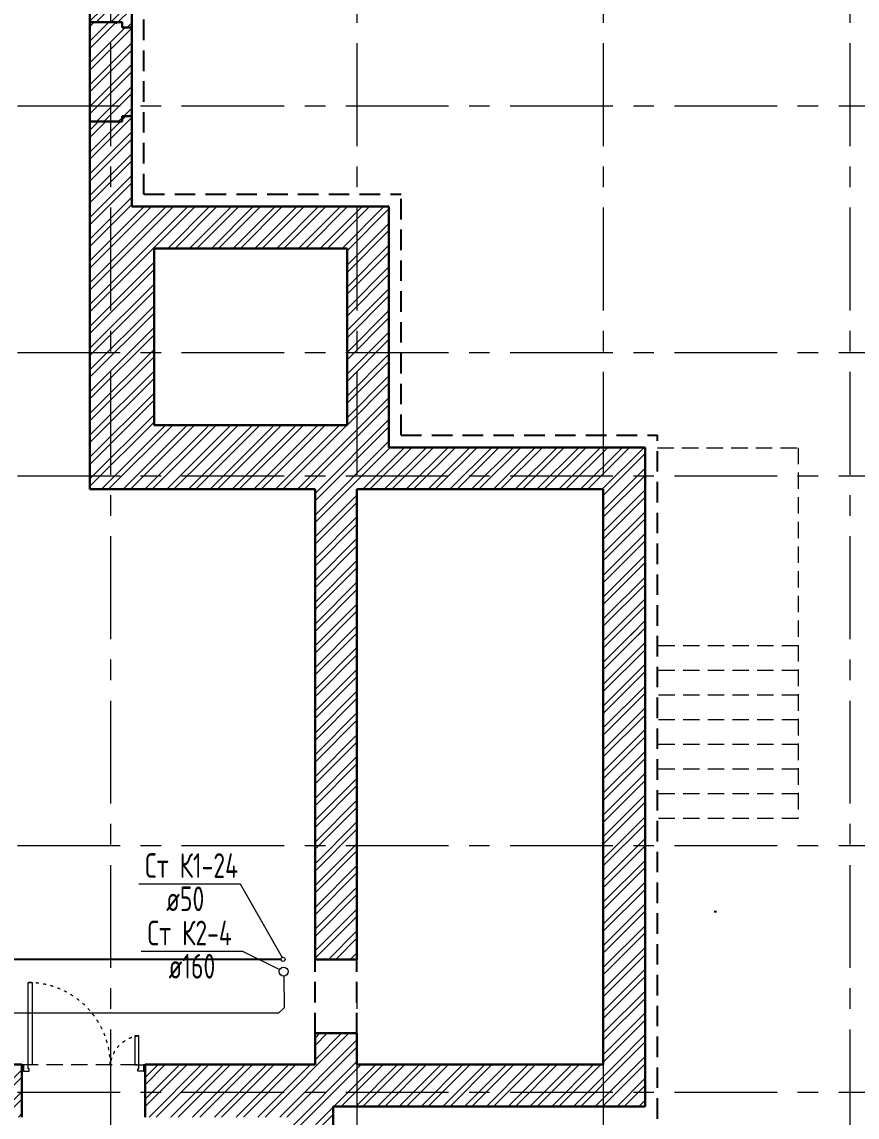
# Model space of a CAD drawing. Header units: millimetres. Extents: x -8689834 to 9419935, y -117443 to 166298.
# Drawn here: x -333251 to -323082, y 91296 to 104623 of the extents above; entities that cross this region are included whole.
import ezdxf
from ezdxf import colors
from ezdxf.entities.mleader import LeaderData, LeaderLine
from ezdxf.math import Vec2, Vec3

# ---------------------------------------------------------------- set-up
doc = ezdxf.new("R2010")
doc.units = ezdxf.units.MM
doc.header["$MEASUREMENT"] = 0
for name, pattern in [('ACAD_ISO03W100', [30, 12, -18]), ('ADSK_Штриховая_ш2 п1', [3, 2, -1]), ('CENTER', [2, 1.25, -0.25, 0.25, -0.25]), ('TRATTEGGIATA', [0.75, 0.5, -0.25])]:
    doc.linetypes.add(name, pattern=pattern)
doc.layers.get('0').update_dxf_attribs({"color": 250, "lineweight": 9})
for name, color, linetype, lineweight in [('_АР ТЕКСТ', 250, 'Continuous', 25), ('АР штриховка стен', 250, 'Continuous', 9), ('АР_Двери', 175, 'Continuous', 18), ('АР_МосжилНии_Стены', 127, 'Continuous', 30), ('АР_Оси', 195, 'Continuous', 9), ('АР_Отметки', 250, 'Continuous', 15), ('АР_Перегородки_кирпич_Штрих', 244, 'Continuous', 5), ('АР_тонкая линия', 250, 'Continuous', 0), ('АР_Штриховка кирпич', 250, 'Continuous', 9), ('ВК_канализация', 32, 'Continuous', 15)]:
    doc.layers.add(name, color=color, linetype=linetype, lineweight=lineweight)
doc.layers.add('АР_Кровля дорожки', color=245, linetype='Continuous')
doc.styles.add('ISOCPEUR', font='isocpeur.ttf', dxfattribs={"width": 0.7})
pattern_1 = [(45, (-1298418.67, 164822.8), (-132.58252, 132.58252), []), (45, (-1298330.29, 164822.8), (-132.58252, 132.58252), [])]

# ---------------------------------------------------------------- blocks, each defined once
blk = doc.blocks.new('_DotSmall')
at = {"color": 0, "linetype": 'ByBlock', "const_width": 0.5}
blk.add_lwpolyline([(-0.0625, 0, 1), (0.0625, 0, 1)], format="xyb", close=True, dxfattribs=at)
blk = doc.blocks.new('Полуторная_на лестницу')
for points in [[(75, 80), (75, 1080), (125, 1080), (125, 80)], [(1375, 430), (1375, 80), (1425, 80), (1425, 430)]]:
    blk.add_lwpolyline(points, close=True)
for points in [[(0, 0), (0, 80), (20, 80), (20, 0), (0, 0)], [(20, 80), (20, 0), (90, 0), (90, 30), (75, 30), (75, 80), (20, 80)], [(1480, 80), (1480, 0), (1410, 0), (1410, 30), (1425, 30), (1425, 80), (1480, 80)], [(1500, 0), (1500, 80), (1480, 80), (1480, 0), (1500, 0)]]:
    blk.add_lwpolyline(points)
at = {"linetype": 'ACAD_ISO03W100', "ltscale": 3}
for centre, radius, start, end in [((75, 80), 1000, 0, 90), ((1465, 40), 392, 95.9075, 174.0925)]:
    blk.add_arc(centre, radius, start, end, dxfattribs=at)
blk = doc.blocks.new('Подложка')
at = {"layer": 'АР_Перегородки_кирпич_Штрих', "ltscale": 100}
h = blk.add_hatch(dxfattribs=at)
h.set_pattern_fill('ANSI32', scale=500)
h.set_pattern_definition([(45, (-30055.12, 17759.87), (-132.58252, 132.58252), []), (45, (-29966.73, 17759.87), (-132.58252, 132.58252), [])])
h.paths.add_polyline_path([(-332422.19, 103409.49), (-332031.11, 103409.49), (-332031.11, 103474.49), (-331912.19, 103474.49), (-331912.19, 104554.37), (-332031.11, 104554.37), (-332031.11, 104619.37), (-332422.19, 104619.37)])
at = {"layer": 'АР_Штриховка кирпич', "ltscale": 100}
h = blk.add_hatch(dxfattribs=at)
h.set_pattern_fill('ANSI32', scale=500)
h.set_pattern_definition(pattern_1)
h.paths.add_polyline_path([(-328782.19, 102375.68), (-329292.19, 101865.68), (-329292.19, 99715.68), (-331012.04, 99715.68), (-331012.04, 98935.68), (-329682, 98935.68), (-329682, 93215.35), (-329172.07, 93215.35), (-329172.07, 98935.68), (-326172.07, 98935.68), (-326172.04, 97157.11), (-325662.04, 97157.11), (-325662.04, 99445.84), (-328782.19, 99445.68)])
h.paths.add_polyline_path([(-329172.07, 106811.5), (-329172.07, 106600.68), (-329460.55, 106575.54), (-329502.72, 106702.03)], flags=16)
h.paths.add_polyline_path([(-329123.79, 106828.35), (-329039.46, 106575.37), (-329172.07, 106600.68), (-329172.07, 106811.5)], flags=16)
h.paths.add_polyline_path([(-329172.07, 106389.86), (-329377.88, 106322.02), (-329462.22, 106575.01), (-329172.07, 106600.68)], flags=16)
h.paths.add_polyline_path([(-329172.07, 106389.86), (-329172.07, 106600.68), (-329041.12, 106574.83), (-328998.95, 106448.34)], flags=16)
h.paths.add_polyline_path([(-332101.11, 104554.37), (-331912.19, 104554.37), (-331912.19, 103474.49), (-332101.11, 103474.49)], flags=17)
edge = h.paths.add_edge_path()
edge.add_line((-332422.19, 104619.37), (-332101.11, 104619.37))
edge.add_line((-332101.11, 104619.37), (-332101.11, 103409.49))
edge.add_line((-332101.11, 103409.49), (-332422.19, 103409.49))
edge.add_line((-332422.19, 103409.49), (-332422.19, 98935.49))
edge.add_line((-332422.19, 98935.49), (-331011.96, 98935.72))
edge.add_line((-331011.96, 98935.72), (-331012.11, 99715.65))
edge.add_line((-331012.11, 99715.65), (-331642.19, 99715.56))
edge.add_line((-331642.19, 99715.56), (-331642.19, 101865.68))
edge.add_line((-331642.19, 101865.68), (-329292.19, 101865.68))
edge.add_line((-329292.19, 101865.68), (-328782.19, 102375.68))
edge.add_line((-328782.19, 102375.68), (-331911.76, 102375.68))
edge.add_line((-331911.76, 102375.68), (-331912.19, 105875.94))
edge.add_line((-331912.19, 105875.94), (-331612.19, 105875.94))
edge.add_arc((-332173.82, 115605.67), 9745.92, 273.303623, 293.080765)
edge.add_arc((-332173.82, 115605.67), 9745.92, 293.080765, 323.725038)
edge.add_line((-324316.79, 109839.39), (-324909.5, 109893.39))
edge.add_arc((-332221.31, 115664.2), 9314.76, 273.749374, 321.717901, ccw=False)
edge.add_line((-331612.19, 106369.37), (-331912.19, 106369.37))
edge.add_line((-331912.19, 106369.37), (-331912.19, 106600.68))
edge.add_line((-331912.19, 106600.68), (-332422.19, 106600.68))
edge.add_line((-332422.19, 106600.68), (-332422.19, 104619.37))
h = blk.add_hatch(dxfattribs=at)
h.set_pattern_fill('ANSI32', scale=500)
h.set_pattern_definition(pattern_1)
h.paths.add_polyline_path([(-325662.04, 97215.68), (-326172.07, 97215.68), (-326172.07, 91935.68), (-325662.04, 91935.68)])
h = blk.add_hatch(dxfattribs=at)
h.set_pattern_fill('ANSI32', scale=500)
h.set_pattern_definition(pattern_1)
h.paths.add_polyline_path([(-329581.11, 89825.8), (-329581.55, 89825.8)])
h.paths.add_polyline_path([(-329581.11, 89900), (-329462.19, 89900), (-329462.19, 91425.68), (-325662.04, 91425.68), (-325662.04, 91935.68), (-326172.07, 91935.68), (-329171.99, 91935.68), (-329172.09, 92315.34), (-329681.98, 92315.34), (-329682.04, 91935.68), (-331750.93, 91935.68), (-331750.93, 91295.68), (-329972.19, 91295.68), (-329972.19, 89830.5), (-329651.11, 89830.5)])
h = blk.add_hatch(dxfattribs=at)
h.set_pattern_fill('ANSI32', scale=500)
h.set_pattern_definition(pattern_1)
h.paths.add_polyline_path([(-335492.19, 83192.41), (-334852.19, 83192.41), (-334852.19, 91294.87), (-333250.93, 91296.09), (-333250.93, 91935.28), (-335492.19, 91935.68)])
at = {"color": 7, "linetype": 'TRATTEGGIATA', "ltscale": 500}
for p, q in [((-331764.46, 102525.77), (-331764.38, 105718.22)), ((-331764.46, 102525.77), (-331764.37, 102883.82)), ((-331764.46, 102525.75), (-328632.33, 102525.68)), ((-328634.46, 99595.77), (-328634.37, 102525.68)), ((-328634.46, 99595.77), (-325512.17, 99595.68)), ((-325514.19, 91275.68), (-325514.21, 99595.68)), ((-329682.04, 92315.34), (-329682.04, 93215.35)), ((-329172.07, 92315.34), (-329172.07, 93215.35))]:
    blk.add_line(p, q, dxfattribs=at)
at = {"layer": '_АР ТЕКСТ', "color": 7, "linetype": 'ByBlock', "lineweight": -2}
blk.add_line((-324821.54, 93796.77), (-324795.53, 93796.77), dxfattribs=at)
at = {"layer": 'АР штриховка стен', "color": 7, "ltscale": 100}
for p, q in [((-332422.19, 103281.24), (-332422.19, 98935.68)), ((-332422.19, 98935.68), (-331612.04, 98935.68))]:
    blk.add_line(p, q, dxfattribs=at)
at = {"layer": 'АР_МосжилНии_Стены', "color": 7, "ltscale": 100}
for p, q in [((-332422.19, 104619.37), (-332422.19, 106600.68)), ((-331912.19, 104554.37), (-331912.19, 106600.68)), ((-332422.19, 104619.37), (-332422.19, 103409.49)), ((-332031.11, 104619.37), (-332422.19, 104619.37)), ((-332031.11, 104619.37), (-332031.11, 104554.37)), ((-332031.11, 104554.37), (-331912.19, 104554.37)), ((-331912.19, 104554.37), (-331912.19, 103474.49)), ((-332031.11, 103474.49), (-332031.11, 103409.49)), ((-332031.11, 103474.49), (-331912.19, 103474.49)), ((-331912.19, 102375.68), (-331912.19, 103474.49)), ((-332422.19, 98935.68), (-332422.19, 103409.49)), ((-332031.11, 103409.49), (-332422.19, 103409.49)), ((-328782.19, 102375.68), (-331912.19, 102375.68)), ((-328782.19, 99445.68), (-328782.19, 102375.68)), ((-331642.19, 99715.68), (-331642.19, 101865.68)), ((-329292.19, 101865.68), (-331642.19, 101865.68)), ((-329292.19, 99715.68), (-329292.19, 101865.68)), ((-329901.04, 99715.68), (-331642.19, 99715.68)), ((-329292.19, 99715.68), (-329912.04, 99715.68)), ((-328782.19, 99445.68), (-325662.04, 99445.68)), ((-325662.04, 91425.68), (-325662.04, 99445.68)), ((-329912.04, 98935.68), (-332422.19, 98935.68)), ((-329912.04, 98935.68), (-329682, 98935.68)), ((-329172.07, 98935.68), (-326172.04, 98935.68)), ((-326172.04, 97065.59), (-326172.04, 98935.68)), ((-326172.07, 91935.68), (-326172.04, 97215.68)), ((-329682, 93215.35), (-329172, 93215.35)), ((-329682.04, 92315.34), (-329172.04, 92315.34)), ((-329682.04, 91935.68), (-329682.04, 92315.34)), ((-329172.04, 91935.68), (-329172.04, 92315.34)), ((-335492.19, 91935.68), (-333250.93, 91935.68)), ((-333250.93, 91935.68), (-333250.93, 91295.68)), ((-331750.93, 91935.68, 1.08), (-329682.04, 91935.68)), ((-331750.93, 91935.68, 1.08), (-331750.93, 91295.68, 1.08)), ((-329172.04, 91935.68), (-326172.04, 91935.68)), ((-329462.19, 89760.8), (-329462.19, 91425.68)), ((-329462.19, 91425.68), (-325662.04, 91425.68))]:
    blk.add_line(p, q, dxfattribs=at)
for points in [[(-329682, 93215.35), (-329682, 98935.68)], [(-329172.07, 93215.35), (-329172.07, 98935.68)]]:
    blk.add_lwpolyline(points, dxfattribs=at)
at = {"layer": 'АР_Оси', "color": 7, "linetype": 'CENTER', "ltscale": 1000}
for p, q in [((-332172.07, 134363.15), (-332172.07, 78630.8)), ((-329172.07, 134363.15), (-329172.07, 78630.8)), ((-326172.07, 134363.15), (-326172.07, 78630.8)), ((-323172.07, 134363.15), (-323172.07, 78630.8)), ((-359305.77, 103600.68), (-276127.36, 103600.68)), ((-359305.77, 100600.68), (-276127.36, 100600.68)), ((-359305.77, 99100.68), (-276127.36, 99100.68)), ((-359305.77, 94600.68), (-276127.36, 94600.68)), ((-359305.77, 91600.68), (-276127.36, 91600.68))]:
    blk.add_line(p, q, dxfattribs=at)
at = {"layer": 'АР_тонкая линия', "color": 7, "linetype": 'ADSK_Штриховая_ш2 п1', "ltscale": 100}
for p, q in [((-325514.21, 99440.62), (-323800.22, 99440.62)), ((-323800.22, 99440.62), (-323800.22, 94930.75)), ((-323800.22, 97030.75), (-325514.2, 97030.75)), ((-323800.22, 96730.75), (-325514.2, 96730.75)), ((-323800.22, 96430.75), (-325514.2, 96430.75)), ((-323800.22, 96130.75), (-325514.2, 96130.75)), ((-323800.22, 95830.75), (-325514.2, 95830.75)), ((-323800.22, 95530.75), (-325514.2, 95530.75)), ((-323800.22, 95230.75), (-325514.2, 95230.75)), ((-323800.22, 94930.75), (-325514.2, 94930.75)), ((-333250.93, 91935.68), (-331750.93, 91935.68, 1.08))]:
    blk.add_line(p, q, dxfattribs=at)
at = {"layer": 'АР_Двери', "color": 7}
blk.add_blockref('Полуторная_на лестницу', (-333250.93, 91853.09), dxfattribs=at)
at = {"layer": 'АР_Отметки', "color": 7}
ml = blk.add_multileader_mtext('Standard', dxfattribs=at)
ml.set_content('{\\W0.8;-2,430}', color=7, style='ISOCPEUR')
ml.set_leader_properties(color=256, linetype='Continuous', lineweight=-1)
ml.set_arrow_properties(name='DOTSMALL')
ml.build(insert=Vec2(0, 0))
ml.multileader.update_dxf_attribs({"has_text_frame": 1, "text_left_attachment_type": 4, "text_right_attachment_type": 4, "dogleg_length": 100, "arrow_head_size": 180})
ctx = ml.context
ctx.base_point, ctx.char_height, ctx.arrow_head_size, ctx.landing_gap_size, ctx.plane_origin = Vec3(-336711.89, 117132.66), 250, 180, 50, Vec3(-335659.19, 115477.48)
ctx.left_attachment, ctx.right_attachment = 4, 4
notes = []
notes.append((ctx, [(0, (0, 0, 0), (0, 0), (1, 0), 1, [])]))
ctx.mtext.insert, ctx.mtext.width, ctx.mtext.line_spacing_style, ctx.mtext.flow_direction = Vec3(-336661.89, 117465.99), 852.697, 2, 5
ml = blk.add_multileader_mtext('Standard', dxfattribs=at)
ml.set_content('{\\W0.8;-2,730}', color=7, style='ISOCPEUR')
ml.set_leader_properties(color=256, linetype='Continuous', lineweight=-1)
ml.set_arrow_properties(name='DOTSMALL')
ml.build(insert=Vec2(0, 0))
ml.multileader.update_dxf_attribs({"has_text_frame": 1, "text_left_attachment_type": 4, "text_right_attachment_type": 4, "dogleg_length": 100, "arrow_head_size": 180})
ctx = ml.context
ctx.base_point, ctx.char_height, ctx.arrow_head_size, ctx.landing_gap_size, ctx.plane_origin = Vec3(-346371.36, 101933.6), 250, 180, 50, Vec3(-346327.75, 100655.48)
ctx.left_attachment, ctx.right_attachment = 4, 4
notes.append((ctx, [(0, (0, 0, 0), (0, 0), (1, 0), 1, [])]))
ctx.mtext.insert, ctx.mtext.width, ctx.mtext.defined_height, ctx.mtext.line_spacing_style, ctx.mtext.flow_direction = Vec3(-346321.36, 102266.93), 769.989, 343.89, 2, 5
ml = blk.add_multileader_mtext('Standard', dxfattribs=at)
ml.set_content('{\\W0.8;-2,730}', color=7, style='ISOCPEUR')
ml.set_leader_properties(color=256, linetype='Continuous', lineweight=-1)
ml.set_arrow_properties(name='DOTSMALL')
ml.build(insert=Vec2(0, 0))
ml.multileader.update_dxf_attribs({"has_text_frame": 1, "text_left_attachment_type": 4, "text_right_attachment_type": 4, "dogleg_length": 100, "arrow_head_size": 180})
ctx = ml.context
ctx.base_point, ctx.char_height, ctx.arrow_head_size, ctx.landing_gap_size, ctx.plane_origin = Vec3(-343122.46, 91149.38), 250, 180, 50, Vec3(-347780.97, 87297.07)
ctx.left_attachment, ctx.right_attachment = 4, 4
notes.append((ctx, [(0, (0, 0, 0), (0, 0), (1, 0), 1, [])]))
ctx.mtext.insert, ctx.mtext.width, ctx.mtext.defined_height, ctx.mtext.line_spacing_style, ctx.mtext.flow_direction = Vec3(-343072.46, 91482.71), 769.989, 343.89, 2, 5
for ctx, leaders in notes:
    for number, flags, end, landing, length, lines in leaders:
        leader = LeaderData()
        leader.index, (leader.has_last_leader_line, leader.has_dogleg_vector, leader.attachment_direction) = number, flags
        leader.last_leader_point, leader.dogleg_vector, leader.dogleg_length = Vec3(end), Vec3(landing), length
        for number, points, colour, breaks in lines:
            line = LeaderLine()
            line.index, line.vertices, line.color, line.breaks = number, Vec3.list(points), colors.encode_raw_color(colour), breaks
            leader.lines.append(line)
        ctx.leaders.append(leader)

msp = doc.modelspace()

# ---------------------------------------------------------------- block references
at = {"layer": 'АР_Кровля дорожки', "color": 7}
msp.add_blockref('Подложка', (0, 0), dxfattribs=at)

# ---------------------------------------------------------------- next in the draw order: linework, layer by layer
at = {"layer": 'АР_Кровля дорожки', "color": 244, "ltscale": 500, "true_color": 0x991b1e}
msp.add_lwpolyline([(-330095.7, 93214.3), (-334314.8, 93214.3), (-334493.9, 93350.9)], dxfattribs=at)
at = {"layer": 'ВК_канализация', "color": 18, "lineweight": 13, "ltscale": 500, "true_color": 0x000000}
for points in [[(-331827.5, 94135.8), (-330593.5, 94135.8), (-330083.1, 93237.8)], [(-331798.1, 93315), (-330564.1, 93315), (-330114.5, 93091.5)]]:
    msp.add_lwpolyline(points, dxfattribs=at)
at = {"layer": 'ВК_канализация', "color": 6, "lineweight": 13, "ltscale": 500}
msp.add_lwpolyline([(-330062, 93012.1), (-330056.1, 92625.6), (-330126.7, 92561.1), (-334574.1, 92561.1)], dxfattribs=at)
at = {"layer": 'ВК_канализация', "color": 244, "lineweight": 13, "ltscale": 500, "true_color": 0x991b1e}
msp.add_circle((-330070.7, 93216), 25, dxfattribs=at)
at = {"layer": 'ВК_канализация', "color": 6, "lineweight": 13, "ltscale": 500}
msp.add_circle((-330065.2, 93067), 55, dxfattribs=at)

# ---------------------------------------------------------------- next in the draw order: texts
at = {"layer": 'ВК_канализация', "color": 18, "ltscale": 100, "true_color": 0x000000, "char_height": 300, "attachment_point": 4, "style": 'ISOCPEUR'}
for s, insert, width in [('Ст К1-24', (-331750.9, 94356.6), 5891.51), ('\\pxi-1,l1,t1,5;ø50', (-331494.8, 93952), 7500), ('Ст К2-4', (-331721.5, 93535.8), 5891.51), ('\\pxi-1,l1,t1,5;ø160', (-331465.5, 93131.2), 7500)]:
    msp.add_mtext(s, dxfattribs=dict(at, insert=insert, width=width))

doc.saveas('drawing.dxf')
